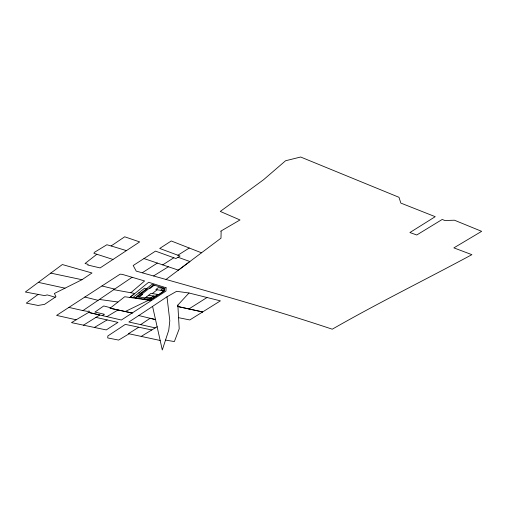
<?xml version="1.0" encoding="UTF-8"?>
<svg xmlns="http://www.w3.org/2000/svg" width="507" height="507" viewBox="0 0 507 507"><rect width="100%" height="100%" fill="white"/><g stroke="black" fill="none" stroke-linecap="round" stroke-linejoin="round"><path stroke-width="0.76" d="M148.659 300.201L151.308 300.588L121.388 320.018L89.137 312.534L89.2 311.07L87.375 311.368L82.958 310.601L68.882 307.407L56.607 315.392L76.164 319.79L89.27 312.052M166.993 296.791L169.807 320.785L168.749 330.203L162.297 349.988L152.575 306.393L166.993 296.791L176.626 291.322L188.991 292.989L220.406 300.86L189.808 319.949L178.534 317.68M177.932 306.545L202.629 311.944L177.932 306.545L177.856 305.075L188.991 292.989M82.958 310.601L113.777 289.681L130.825 292.742L144.59 280.973L122.276 274.363L120.121 274.167L68.882 307.407M110.095 308.224L132.162 313.047L110.095 308.224L124.716 296.747L129.919 297.482L134.685 293.464L130.825 292.742M132.986 297.482L144.527 288.249L147.252 288.673L135.705 297.875M138.392 296.925L153.488 284.921M139.254 297.051L142.48 294.485L141.624 294.358M154.229 285.149L150.237 288.325L149.375 288.191M143.773 299.054L150.959 293.395L158.887 294.605L163.755 290.815L155.82 289.56L158.273 287.634L164.902 288.692L162.449 290.612M152.284 293.597L157.145 289.77M96.856 254.267L85.056 263.482L88.148 264.375L87.755 265.028L100.12 267.924L139.666 241.915L124.684 236.794L111.147 245.958L106.876 244.748L94.403 252.334L93.89 253.31L112.985 259.445M149.933 298.623L153.165 296.094L155.96 296.513M163.457 288.046L160.928 290.023L164.363 290.562M150.389 300.017L157.582 294.402M166.049 279.42L220.982 238.176L221.134 231.541L220.672 231.23L239.995 219.956L220.285 211.432L263.469 179.801L285.574 160.757L300.645 157.012L398.977 197.293L400.847 203.085L435.221 216.685L409.903 232.542L416.76 234.995L442.205 219.461L444.848 220.507L454.443 220.215L481.65 231.338L453.873 247.879L471.884 254.666C425.443 279.699 378.057 302.958 332.262 329.195C267.588 307.629 201.83 289.554 136.218 271.106L133.195 265.516L155.51 251.117L175.916 258.532L180.048 256.029L159.692 248.462L171.265 240.977L201.482 252.79M38.101 294.44L26.288 303.123L38.05 305.448L44.559 304.371L55.96 296.684L54.388 293.471L81.969 279.712L91.989 272.988L62.329 264.546L25.35 292.013L44.502 295.594L47.284 294.909L55.149 297.229M113.777 289.681L132.093 277.297M140.737 324.575L150.116 318.282L155.478 319.575L138.772 315.544L128.873 322.002L155.224 327.89L157.208 326.717M138.772 315.544L152.575 306.393M102.401 315.608L104.436 314.296L94.986 312.065L103.732 305.962L110.665 307.774M142.264 272.753L157.366 263.07L178.388 270.142L189.872 261.523L178.033 257.252M162.684 264.895L173.812 257.771M177.875 255.217L189.231 248.05M188.902 308.947L206.945 297.552M76.164 319.79L71.512 322.623L83.484 325.171L99.765 314.993L89.137 312.534M155.224 327.89L151.796 329.962L138.753 327.218L128.486 333.676L160.174 340.476M153.621 275.909L168.368 266.771M141.206 336.401L151.796 329.962M129.063 333.802L118.657 340.077L107.718 337.941L107.839 335.97L125.311 324.391L138.753 327.218M106.869 316.66L118.023 309.961M94.41 327.452L107.123 319.93L117.985 322.389L106.255 329.924L83.484 325.171M125.204 311.539L149.305 299.891L148.012 300.106L129.919 297.482M99.404 299.453L117.89 302.001M146.155 297.178L152.772 298.154M138.715 292.894L141.434 293.306M148.551 295.289L155.174 296.284M165.504 340.058L174.376 341.572L179.212 328.796L177.856 305.075M50.732 273.102L81.969 279.712M38.279 282.348L65.004 288.185M95.962 317.382L107.123 319.93M101.977 285.967L114.607 289.085M84.821 297.032L98.085 300.334M111.147 245.958L126.458 250.623M143.975 258.57L157.366 263.07M164.433 288.35L164.344 291.05L152.208 298.959L136.573 296.658L151.91 284.427L164.433 288.35M166.087 287.773L165.973 291.056L151.866 300.233L130.388 297.102L148.64 282.272L166.087 287.773"/></g></svg>
